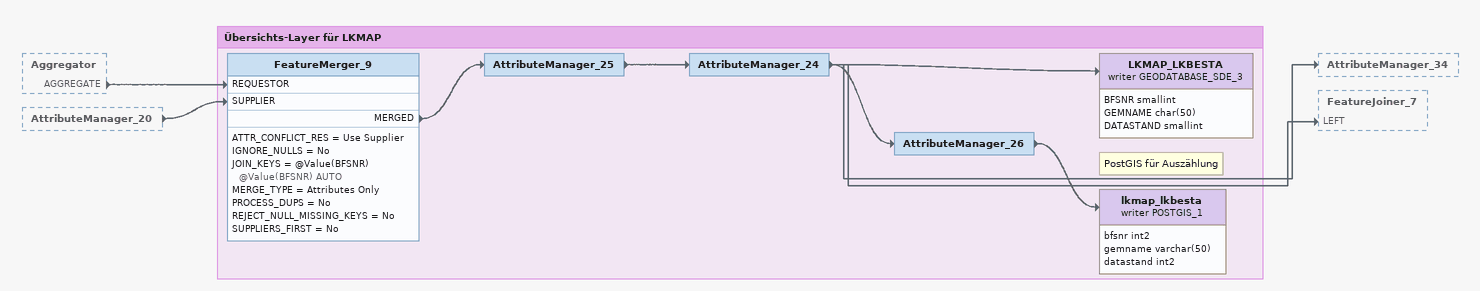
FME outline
Aggregator [outside]
    AGGREGATE -> FeatureMerger_9 [REQUESTOR]
AttributeManager_20 [outside]
    -> FeatureMerger_9 [SUPPLIER]

Bookmark: Übersichts-Layer für LKMAP
FeatureMerger_9
    ATTR_CONFLICT_RES = Use Supplier
    IGNORE_NULLS = No
    JOIN_KEYS = @Value(BFSNR) @Value(BFSNR) AUTO
    MERGE_TYPE = Attributes Only
    PROCESS_DUPS = No
    REJECT_NULL_MISSING_KEYS = No
    SUPPLIERS_FIRST = No
    MERGED -> AttributeManager_25
AttributeManager_25
    -> AttributeManager_24
AttributeManager_24
    -> LKMAP_LKBESTA (writer GEODATABASE_SDE_3)
    -> AttributeManager_26
    -> AttributeManager_34
    -> FeatureJoiner_7 [LEFT]
LKMAP_LKBESTA (writer GEODATABASE_SDE_3)
    attributes: BFSNR smallint, GEMNAME char(50), DATASTAND smallint
AttributeManager_26
    -> lkmap_lkbesta (writer POSTGIS_1)
Note: PostGIS für Auszählung
lkmap_lkbesta (writer POSTGIS_1)
    attributes: bfsnr int2, gemname varchar(50), datastand int2
